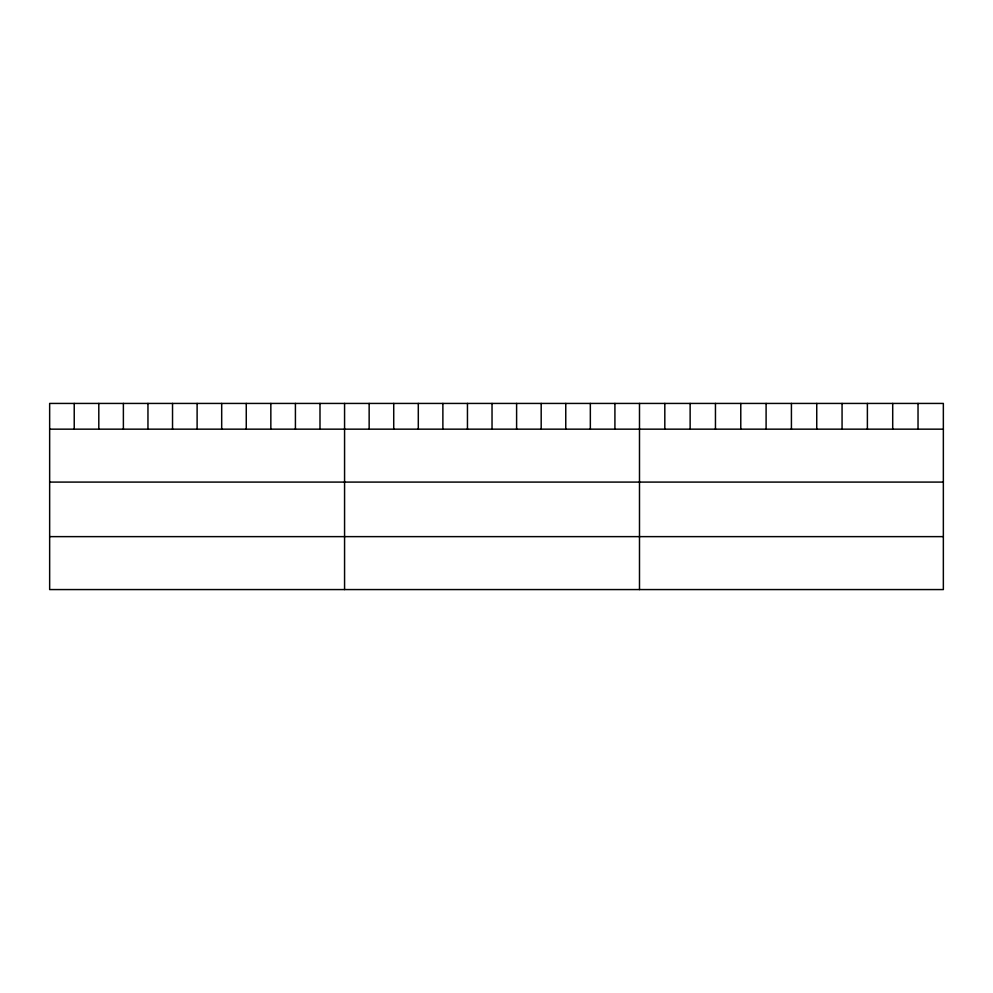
<?xml version="1.0" encoding="UTF-8"?>
<svg xmlns="http://www.w3.org/2000/svg" width="993" height="993" viewBox="0 0 993 993"><rect width="100%" height="100%" fill="white"/><g stroke="black" fill="none" stroke-linecap="round" stroke-linejoin="round"><path stroke-width="1.49" d="M943.35 429.162L943.35 589.569L49.65 589.569L49.65 403.431L943.35 403.431L943.35 429.162L49.65 429.162M49.65 482.089L943.35 482.089M49.65 536.63L943.35 536.63M918.029 403.431L918.029 429.162M892.707 403.431L892.707 429.162M867.385 403.431L867.385 429.162M842.064 403.431L842.064 429.162M816.742 403.431L816.742 429.162M791.421 403.431L791.421 429.162M766.1 403.431L766.1 429.162M740.778 403.431L740.778 429.162M715.457 403.431L715.457 429.162M690.135 403.431L690.135 429.162M664.813 403.431L664.813 429.162M639.492 403.431L639.492 589.569M614.915 403.431L614.915 429.162M590.339 403.431L590.339 429.162M565.762 403.431L565.762 429.162M541.185 403.431L541.185 429.162M516.608 403.431L516.608 429.162M492.031 403.431L492.031 429.162M467.455 403.431L467.455 429.162M442.878 403.431L442.878 429.162M418.301 403.431L418.301 429.162M393.724 403.431L393.724 429.162M369.148 403.431L369.148 429.162M344.571 403.431L344.571 589.569M319.994 403.431L319.994 429.162M295.418 403.431L295.418 429.162M270.841 403.431L270.841 429.162M246.264 403.431L246.264 429.162M221.687 403.431L221.687 429.162M197.111 403.431L197.111 429.162M172.534 403.431L172.534 429.162M147.957 403.431L147.957 429.162M123.38 403.431L123.38 429.162M98.803 403.431L98.803 429.162M74.227 403.431L74.227 429.162"/></g></svg>
